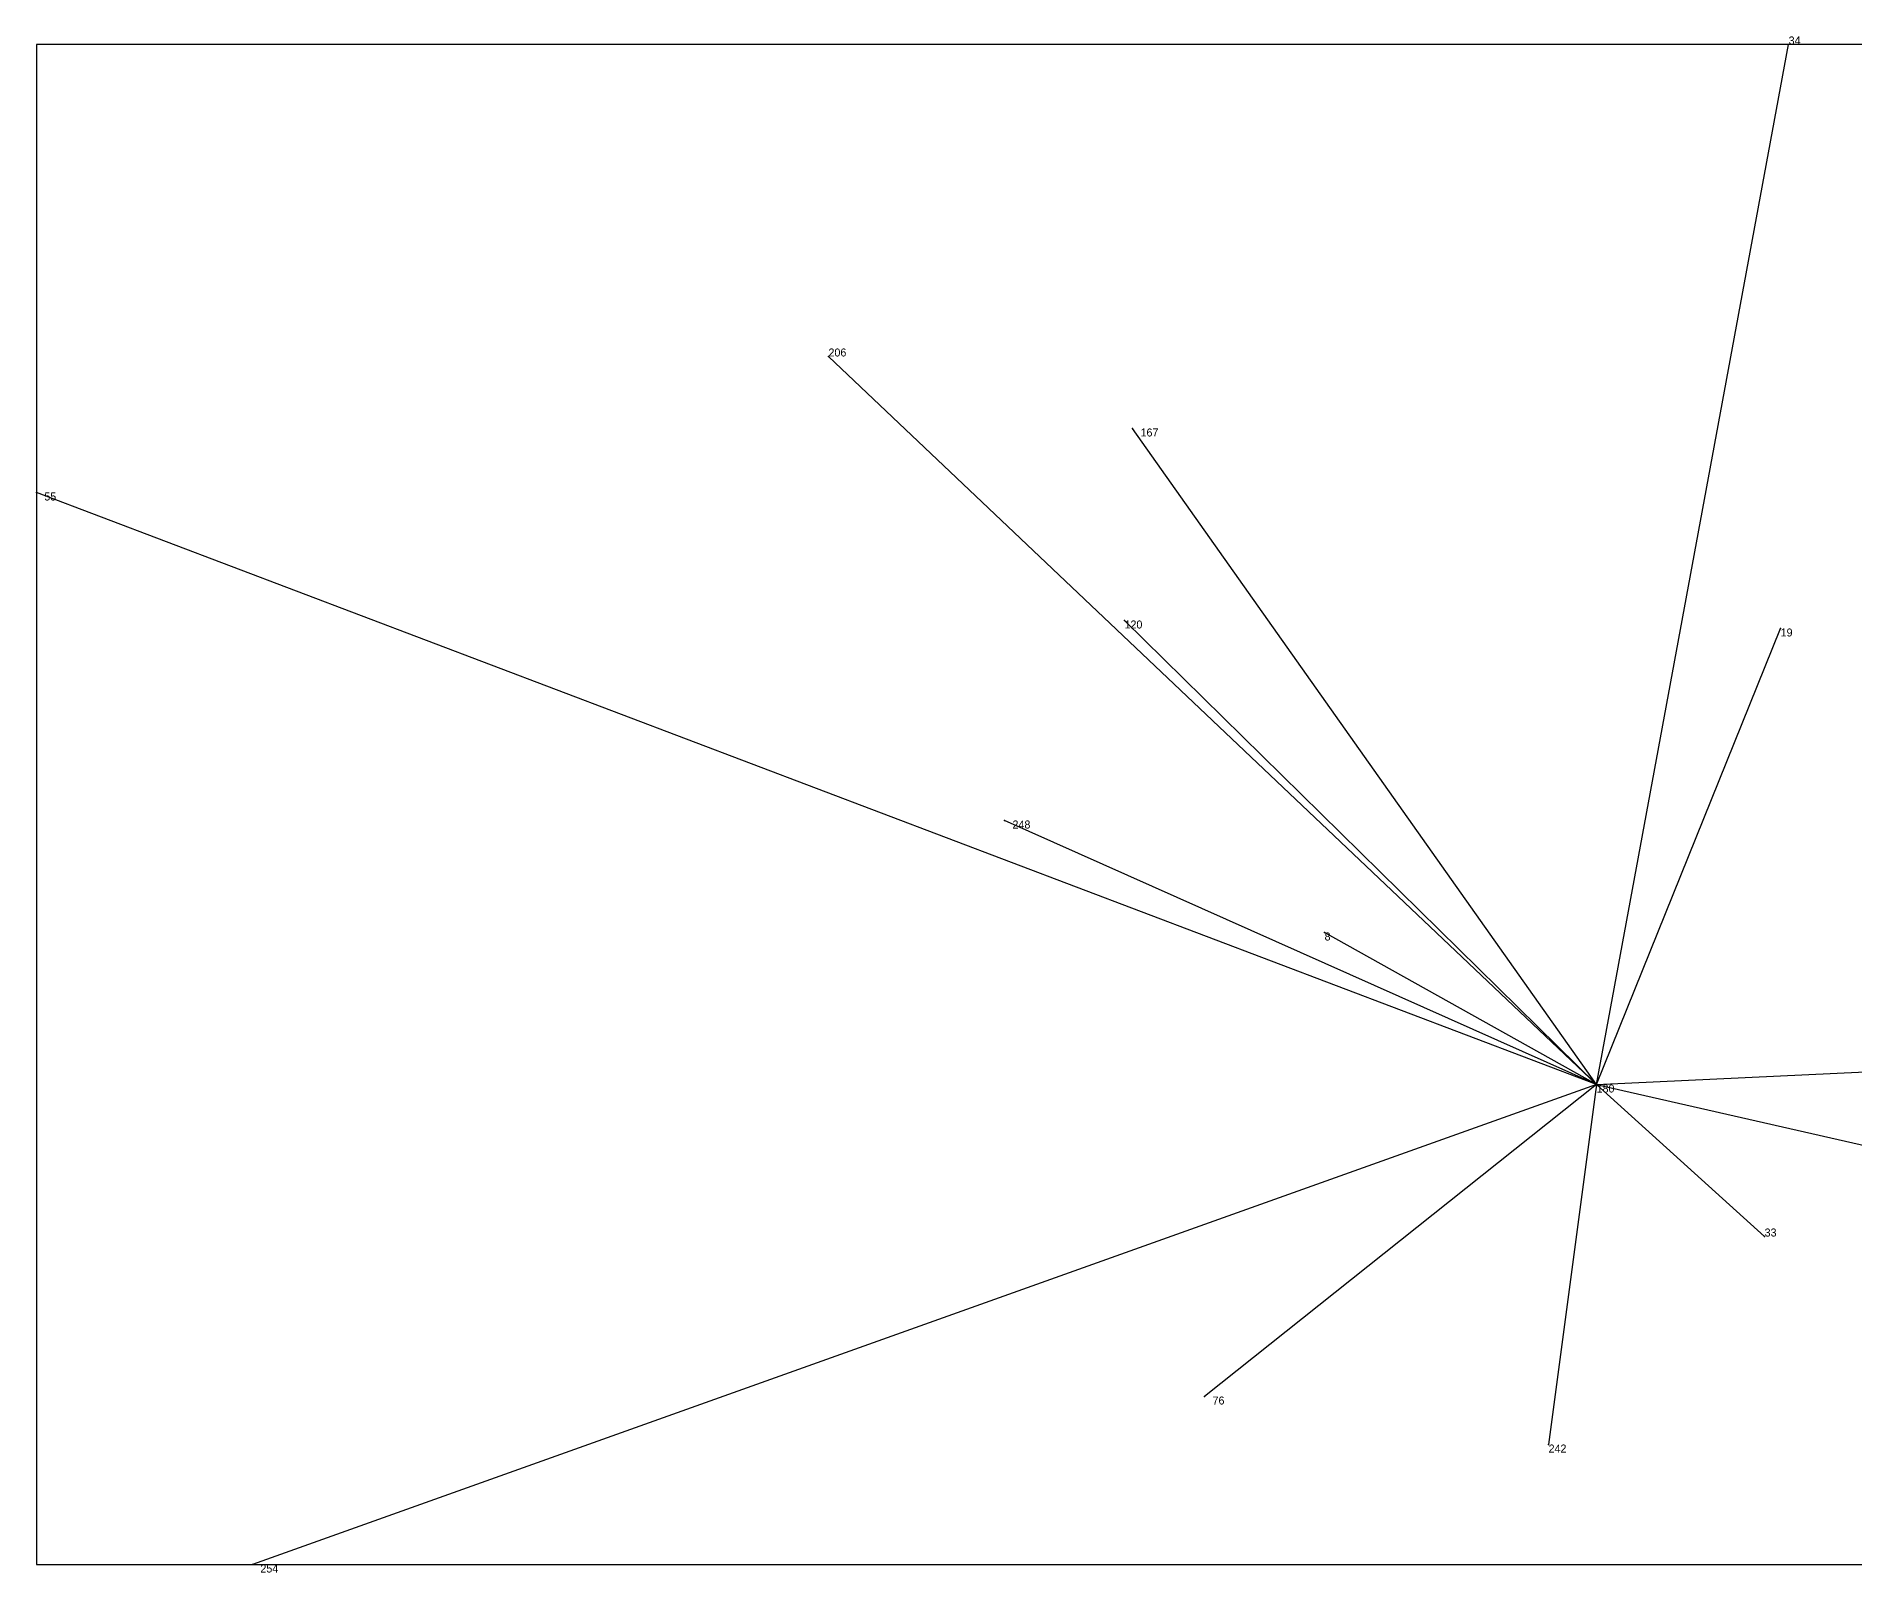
# Model space of a CAD drawing. Extents: x 0.01 to 1, y 0.004 to 0.997.
# Drawn here: x 0.525 to 0.7522, y 0.004 to 0.196 of the extents above; entities that cross this region are included whole.
import ezdxf

# ---------------------------------------------------------------- set-up
doc = ezdxf.new("R2010")
doc.units = 0
for name, color, linetype in [('Clients', 3, 'CONTINUOUS'), ('Facilities', 3, 'CONTINUOUS'), ('Facilities_lines', 3, 'CONTINUOUS'), ('Min_max_boxes', 1, 'CONTINUOUS'), ('Normals', 1, 'CONTINUOUS'), ('Source_points', 5, 'CONTINUOUS'), ('Text', 3, 'CONTINUOUS')]:
    doc.layers.add(name, color=color, linetype=linetype)

msp = doc.modelspace()

# ---------------------------------------------------------------- linework, layer by layer
at = {"layer": 'Clients', "color": 5}
for p in [(0.744, 0.195), (0.624, 0.156), (0.662, 0.147), (0.525, 0.139), (0.661, 0.123), (0.743, 0.122), (0.646, 0.098), (0.686, 0.084), (0.741, 0.046), (0.671, 0.026), (0.714, 0.02), (0.552, 0.005)]:
    msp.add_point(p, dxfattribs=at)
at = {"layer": 'Facilities', "color": 3}
msp.add_point((0.72, 0.065), dxfattribs=at)
at = {"layer": 'Facilities_lines', "color": 3}
for q in [(0.744, 0.195), (0.624, 0.156), (0.662, 0.147), (0.525, 0.139), (0.661, 0.123), (0.743, 0.122), (0.646, 0.098), (0.686, 0.084), (0.867, 0.072), (0.552, 0.005), (0.671, 0.026), (0.714, 0.02), (0.741, 0.046), (0.764, 0.055)]:
    msp.add_line((0.72, 0.065), q, dxfattribs=at)
at = {"layer": 'Min_max_boxes', "color": 1}
for p, q in [((0.867, 0.195), (0.525, 0.195)), ((0.525, 0.195), (0.525, 0.005)), ((0.867, 0.195), (0.525, 0.195)), ((0.525, 0.195), (0.525, 0.005)), ((0.525, 0.195), (0.525, 0.195)), ((0.525, 0.005), (0.867, 0.005)), ((0.525, 0.005), (0.867, 0.005)), ((0.525, 0.005), (0.525, 0.005))]:
    msp.add_line(p, q, dxfattribs=at)
at = {"layer": 'Normals', "color": 1}
for p, q in [((0.744, 0.195), (0.744, 0.195, 0.1)), ((0.624, 0.156), (0.624, 0.156, 0.1)), ((0.662, 0.147), (0.662, 0.147, 0.1)), ((0.525, 0.139), (0.525, 0.139, 0.1)), ((0.661, 0.123), (0.661, 0.123, 0.1)), ((0.743, 0.122), (0.743, 0.122, 0.1)), ((0.646, 0.098), (0.646, 0.098, 0.1)), ((0.686, 0.084), (0.686, 0.084, 0.1)), ((0.72, 0.065), (0.72, 0.065, 0.1)), ((0.741, 0.046), (0.741, 0.046, 0.1)), ((0.671, 0.026), (0.671, 0.026, 0.1)), ((0.714, 0.02), (0.714, 0.02, 0.1)), ((0.552, 0.005), (0.552, 0.005, 0.1))]:
    msp.add_line(p, q, dxfattribs=at)
at = {"layer": 'Source_points', "color": 5}
for p in [(0.744, 0.195), (0.624, 0.156), (0.662, 0.147), (0.525, 0.139), (0.661, 0.123), (0.743, 0.122), (0.646, 0.098), (0.686, 0.084), (0.72, 0.065), (0.741, 0.046), (0.671, 0.026), (0.714, 0.02), (0.552, 0.005)]:
    msp.add_point(p, dxfattribs=at)

# ---------------------------------------------------------------- texts
at = {"layer": 'Text', "color": 3}
for s, p in [('34', (0.744, 0.195)), ('206', (0.624, 0.156)), ('167', (0.663, 0.146)), ('55', (0.526, 0.138)), ('120', (0.661, 0.122)), ('19', (0.743, 0.121)), ('248', (0.647, 0.097)), ('8', (0.686, 0.083)), ('180', (0.72, 0.064)), ('33', (0.741, 0.046)), ('76', (0.672, 0.025)), ('242', (0.714, 0.019)), ('254', (0.553, 0.004))]:
    msp.add_text(s, height=0.001, dxfattribs=at).set_placement(p)

doc.saveas('drawing.dxf')
